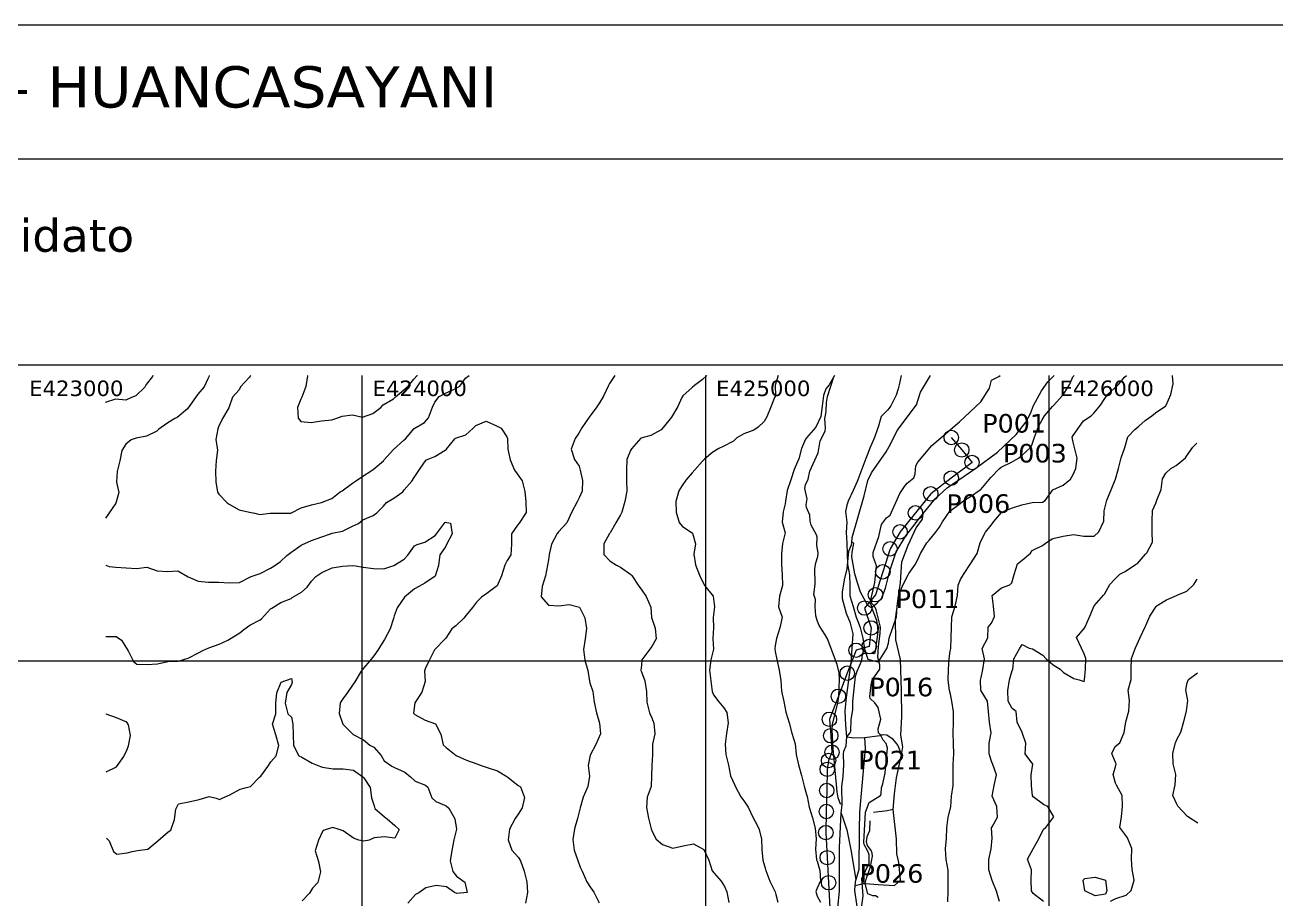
# Paper-space layout 'LP-01' of a CAD drawing. Header units: metres, sheet in millimetres. Extents: x 10 to 410, y 10 to 287.
# Drawn here: x 88.6 to 210, y 202.2 to 287 of the extents above; entities that cross this region are included whole.
import ezdxf

# ---------------------------------------------------------------- set-up
doc = ezdxf.new("R2010")
doc.units = ezdxf.units.M
for name, color, linetype, lineweight, true_color in [('AGUA', 7, 'Continuous', 13, 0x5ba3c5), ('ALERTA', 7, 'Continuous', 13, 0xc56b20), ('EJE', 7, 'Continuous', 18, 0x087f8c), ('GRILLA', 7, 'Continuous', 13, 0xd2dce3), ('MARCO', 7, 'Continuous', 13, 0x163b55), ('POSTES', 7, 'Continuous', 13, 0x244c65), ('TERRENO', 7, 'Continuous', 13, 0x777777), ('TEXTO', 7, 'Continuous', 13, 0x163b55), ('VIA', 7, 'Continuous', 13, 0xa7a7a7)]:
    doc.layers.add(name, color=color, linetype=linetype, lineweight=lineweight, true_color=true_color)
doc.styles.add('LP-TEXTO', font='DejaVuSans.ttf')

psp = doc.layouts.new('LP-01')

# ---------------------------------------------------------------- linework, layer by layer
at = {"layer": 'AGUA'}
psp.add_lwpolyline([(169.67, 200.59), (169.92, 202.49), (169.8, 204.19), (170.51, 205.66), (170.53, 205.85), (170.53, 206.46), (170.39, 206.84), (170.02, 207.49), (169.99, 207.68), (170.15, 210.61), (170.53, 211.54), (171.61, 212.23), (171.69, 212.41), (171.72, 212.99), (171.86, 213.35), (172.06, 214.43), (172.31, 216.82), (172.18, 217.29), (171.88, 217.61), (171.61, 218.13), (171.41, 218.3), (171.39, 218.7), (171.66, 219.65), (171.4, 220.76), (171.06, 221.23), (170.63, 221.64), (170.57, 221.83), (170.7, 222.98), (170.82, 223.44), (171.54, 224.5), (171.56, 224.9), (171.37, 225.67), (171.43, 226.67), (171.6, 227.98), (171.61, 228.57), (171.2, 230.25), (171.05, 230.6), (170.78, 230.86), (170.68, 231.22), (171.06, 232.9), (171.23, 234.52), (170.91, 235.44), (170.9, 235.82), (171.46, 237.37), (171.73, 238.54), (172.21, 239.18), (172.54, 239.45), (173.5, 241.54), (173.94, 242.23), (174.21, 242.54), (174.84, 243.06), (174.98, 243.44), (175.05, 244.21), (175.23, 244.58), (176.61, 246.19), (179.27, 248.5), (181.34, 250.42), (182.21, 251.77), (182.38, 252.54), (183.09, 252.9), (183.22, 253)], dxfattribs=at)
at = {"layer": 'ALERTA'}
for centre in [(178.49, 246.97), (176.49, 241.51), (172.54, 236.17), (171.84, 233.94), (171.13, 231.71), (170.53, 226.69), (166.91, 216.43), (166.45, 214.77), (166.58, 203.77)]:
    psp.add_circle(centre, 0.7, dxfattribs=at)
at = {"layer": 'EJE'}
psp.add_lwpolyline([(178.49, 246.97), (179.5, 245.76), (180.5, 244.55), (178.49, 243.03), (176.49, 241.51), (175.01, 239.66), (173.52, 237.82), (172.54, 236.17), (171.84, 233.94), (171.13, 231.71), (170.08, 230.42), (170.71, 228.49), (170.53, 226.69), (169.25, 226.33), (168.39, 224.1), (167.53, 221.86), (166.66, 219.63), (166.79, 218.03), (166.91, 216.43), (166.58, 215.63), (166.45, 214.77), (166.4, 212.72), (166.36, 210.68), (166.31, 208.63), (166.45, 206.2), (166.58, 203.77), (166.71, 201.33)], dxfattribs=at)
at = {"layer": 'GRILLA'}
psp.add_lwpolyline([(15, 50), (285, 50), (285, 254), (15, 254)], close=True, dxfattribs=at)
for points in [[(121.32, 51), (121.32, 253)], [(154.66, 51), (154.66, 253)], [(187.99, 51), (187.99, 253)], [(16, 225.3), (284, 225.3)]]:
    psp.add_lwpolyline(points, dxfattribs=at)
at = {"layer": 'MARCO'}
psp.add_lwpolyline([(10, 10), (410, 10), (410, 287), (10, 287)], close=True, dxfattribs=at)
psp.add_lwpolyline([(10, 274), (410, 274)], dxfattribs=at)
at = {"layer": 'POSTES'}
for centre in [(179.5, 245.76), (180.5, 244.55), (178.49, 243.03), (175.01, 239.66), (173.52, 237.82), (170.08, 230.42), (170.71, 228.49), (169.25, 226.33), (168.39, 224.1), (167.53, 221.86), (166.66, 219.63), (166.79, 218.03), (166.58, 215.63), (166.4, 212.72), (166.36, 210.68), (166.31, 208.63), (166.45, 206.2)]:
    psp.add_circle(centre, 0.7, dxfattribs=at)
at = {"layer": 'TERRENO'}
for points in [[(100.99, 253), (100.96, 252.9), (100.36, 252.13), (100.22, 251.87), (99.36, 251.03), (98.92, 250.85), (98.37, 250.6), (97.37, 250.7), (96.37, 250.37)], [(106.46, 253), (106.46, 252.92), (106.35, 252.68), (105.97, 251.89), (105.36, 251.18), (105.15, 250.87), (104.42, 249.84), (104.36, 249.76), (103.37, 248.92), (103.14, 248.81), (102.37, 248.32), (101.59, 247.78), (101.37, 247.58), (100.38, 247.1), (99.38, 246.91), (98.88, 246.75), (98.38, 246.34), (97.98, 245.72), (97.8, 244.7), (97.52, 243.67), (97.48, 242.65), (97.69, 241.63), (97.4, 240.6), (96.69, 239.57), (96.4, 239.16)], [(110.47, 253), (110.43, 252.93), (110.35, 252.78), (109.5, 251.9), (109.36, 251.61), (108.73, 250.88), (108.36, 249.85), (107.77, 248.83), (107.37, 248), (107.29, 247.8), (107.12, 246.78), (107.26, 245.75), (107.13, 244.73), (107.07, 243.7), (107.1, 242.68), (107.28, 241.66), (107.39, 241.48), (108.22, 240.63), (108.39, 240.49), (109.39, 239.95), (110.39, 239.74), (110.89, 239.62), (111.39, 239.51), (112.39, 239.62), (113.39, 239.63), (114.39, 239.63), (115.39, 240.14), (116.39, 240.43), (117.38, 240.66), (118.38, 241.06), (119.18, 241.69), (119.38, 241.81), (120.38, 242.54), (120.68, 242.72), (121.37, 243.23), (122.19, 243.75), (122.37, 243.86), (123.37, 244.72), (123.4, 244.78), (124.36, 245.8), (125.36, 246.7), (125.52, 246.83), (126.36, 247.86), (127.35, 248.43), (127.76, 248.89), (128.14, 249.91), (128.35, 250.4), (128.79, 250.94), (129.34, 251.24), (130.34, 251.71), (130.79, 251.97), (131.34, 252.72), (131.7, 252.99), (131.7, 253)], [(116.04, 253), (116.01, 252.95), (115.85, 251.92), (115.45, 250.9), (115.36, 250.69), (115.05, 249.87), (115.11, 248.85), (115.36, 248.51), (116.36, 248.42), (117.36, 248.6), (118.36, 248.7), (118.86, 248.86), (119.36, 249.05), (120.36, 249.16), (121.36, 248.93), (122.35, 249.31), (123.12, 249.9), (123.35, 250.15), (124.35, 250.71), (124.56, 250.92), (125.35, 251.59), (125.77, 251.95), (126.34, 252.62), (126.66, 252.98), (126.68, 253)], [(145.84, 253), (145.33, 252.22), (145.21, 252.01), (144.72, 250.98), (144.34, 250.34), (144.09, 249.96), (143.34, 248.93), (142.64, 247.91), (142.35, 247.39), (141.97, 246.88), (141.6, 245.85), (141.92, 244.83), (142.36, 244.18), (142.47, 243.81), (142.71, 242.79), (142.67, 241.76), (142.37, 241.13), (142.17, 240.74), (141.64, 239.71), (141.37, 239.12), (141.16, 238.68), (140.38, 237.82), (140.25, 237.66), (139.7, 236.63), (139.46, 235.61), (139.39, 235.09), (139.31, 234.58), (139.11, 233.56), (138.79, 232.53), (138.67, 231.51), (139.4, 230.69), (140.4, 230.63), (141.4, 230.78), (142.4, 230.5), (142.93, 229.47), (143.09, 228.45), (142.94, 227.42), (142.79, 226.4), (142.91, 225.38), (143.2, 224.35), (143.36, 223.33), (143.42, 223.16), (143.69, 222.31), (143.84, 221.28), (144.07, 220.26), (144.34, 219.24), (144.43, 218.21), (143.98, 217.19), (143.44, 216.16), (143.24, 215.14), (143.36, 214.11), (143.22, 213.09), (142.77, 212.06), (142.46, 211.04), (142.21, 210.01), (141.91, 208.99), (141.76, 207.96), (141.88, 206.94), (142.23, 205.92), (142.47, 205.28), (142.66, 204.89), (143.12, 203.87), (143.48, 203.3), (143.79, 202.85), (144.3, 201.83)], [(154.76, 253), (154.33, 252.6), (153.58, 252.03), (153.33, 251.83), (152.44, 251.01), (152.33, 250.84), (151.95, 249.98), (151.34, 248.96), (150.53, 247.93), (150.34, 247.72), (149.34, 247.16), (148.35, 246.9), (147.45, 245.87), (147.35, 245.7), (147, 244.85), (146.96, 243.82), (146.97, 242.8), (146.99, 241.77), (146.79, 240.75), (146.5, 239.72), (146.37, 239.48), (145.92, 238.7), (145.38, 237.73), (145.32, 237.67), (144.78, 236.65), (144.78, 235.62), (145.38, 234.97), (146.01, 234.6), (146.38, 234.4), (147.39, 233.68), (147.48, 233.58), (148.17, 232.56), (148.39, 232.25), (148.86, 231.54), (149.34, 230.52), (149.4, 229.49), (149.75, 228.47), (149.85, 227.45), (149.41, 226.68), (149.23, 226.42), (148.47, 225.39), (148.41, 224.88), (148.36, 224.37), (148.41, 224.22), (148.75, 223.35), (148.92, 222.32), (148.95, 221.3), (149.21, 220.27), (149.43, 219.76), (149.63, 219.25), (149.71, 218.23), (149.49, 217.2), (149.49, 216.18), (149.44, 215.15), (149.38, 214.13), (149.35, 213.11), (148.98, 212.08), (148.91, 211.06), (149.09, 210.03), (149.36, 209.01), (149.46, 208.75), (149.84, 207.99), (150.46, 207.48), (151.46, 207.11), (152.46, 207.35), (153.46, 207.55), (154.46, 206.98), (154.96, 205.95), (155.29, 204.93), (155.47, 204.69), (156.15, 203.91), (156.47, 203.4), (156.71, 202.89), (156.89, 201.86)], [(161.68, 253), (161.41, 252.06), (161.42, 251.03), (161.33, 250.86), (161, 250.01), (160.6, 248.98), (160.33, 248.52), (159.74, 247.96), (159.34, 247.68), (158.34, 247.32), (157.67, 246.93), (157.34, 246.62), (156.34, 246.09), (155.92, 245.9), (155.35, 245.55), (154.55, 244.87), (154.35, 244.68), (153.6, 243.84), (153.35, 243.53), (152.72, 242.82), (152.36, 242.3), (152.05, 241.79), (151.76, 240.76), (151.78, 239.74), (152.07, 238.72), (152.37, 238.38), (153.37, 237.7), (153.65, 236.67), (153.51, 235.65), (153.65, 234.63), (154.05, 233.6), (154.38, 232.92), (154.57, 232.58), (155.39, 231.56), (155.5, 230.53), (155.39, 229.51), (155.4, 228.49), (155.35, 227.46), (155.4, 226.44), (155.16, 225.41), (155.01, 224.39), (155.14, 223.36), (155.27, 222.34), (155.42, 222), (155.92, 221.32), (156.42, 220.73), (156.69, 220.3), (156.82, 219.27), (156.66, 218.25), (156.55, 217.22), (156.6, 216.2), (156.85, 215.18), (157.05, 214.15), (157.44, 213.3), (157.52, 213.13), (158.07, 212.11), (158.44, 211.6), (158.78, 211.09), (159.27, 210.06), (159.45, 209.72), (159.8, 209.04), (160.08, 208.02), (160.09, 206.99), (160.21, 205.97), (160.46, 205.09), (160.5, 204.95), (160.87, 203.92), (161.39, 202.9), (161.47, 202.64), (161.65, 201.88)], [(167.15, 253), (166.63, 252.07), (166.32, 251.68), (166.1, 251.05), (165.97, 250.02), (165.83, 249), (165.33, 247.97), (164.43, 246.95), (164.34, 246.8), (163.94, 245.92), (163.69, 244.9), (163.34, 244.08), (163.25, 243.87), (162.9, 242.85), (162.57, 241.82), (162.4, 240.8), (162.36, 240.54), (162.16, 239.77), (162.09, 238.75), (162.36, 237.72), (162.12, 236.7), (162.01, 235.67), (162.01, 234.65), (162.08, 233.63), (162.11, 232.6), (161.83, 231.58), (161.73, 230.55), (162.06, 229.53), (161.85, 228.5), (161.51, 227.48), (161.4, 226.8), (161.35, 226.45), (161.4, 226.2), (161.56, 225.43), (161.79, 224.41), (161.94, 223.38), (162.01, 222.36), (162.23, 221.34), (162.42, 220.31), (162.75, 219.29), (163.02, 218.27), (163.35, 217.24), (163.43, 216.22), (163.67, 215.2), (163.95, 214.17), (164.2, 213.15), (164.44, 212.33), (164.49, 212.13), (164.69, 211.1), (165.01, 210.08), (165.28, 209.06), (165.37, 208.03), (165.3, 207.01), (165.41, 205.98), (165.46, 205.86), (165.72, 204.96), (165.81, 203.94), (165.46, 203.25), (165.35, 202.91), (165.47, 202.45), (165.78, 201.89)], [(173.62, 253), (173.43, 252.09), (173.32, 251.68), (173.15, 251.07), (172.61, 250.04), (172.32, 249.67), (171.69, 249.02), (171.4, 247.99), (171.33, 247.82), (171.04, 246.97), (170.57, 245.94), (170.34, 245.26), (170.18, 244.92), (169.8, 243.89), (169.42, 242.86), (169.35, 242.69), (168.96, 241.84), (168.47, 240.81), (168.35, 240.4), (168.22, 239.79), (168.36, 238.77), (168.3, 237.74), (168.36, 236.72), (168.37, 235.69), (168.43, 234.67), (168.6, 233.65), (168.63, 232.62), (168.65, 231.6), (168.98, 230.57), (169.26, 229.55), (169.39, 229.21), (169.64, 228.53), (169.89, 227.5), (170.06, 226.48), (170.4, 225.46), (171.4, 225.2), (171.59, 225.46), (172.22, 226.49), (172.39, 227), (172.47, 227.51), (172.83, 228.54), (173.16, 229.56), (173.22, 230.59), (173.38, 231.61), (173.78, 232.64), (174.31, 233.66), (174.37, 233.76), (175.01, 234.69), (175.36, 235.42), (175.5, 235.71), (176.11, 236.74), (176.36, 237.05), (176.94, 237.77), (177.35, 238.28), (177.63, 238.79), (178.35, 239.82), (179.35, 240.56), (179.69, 240.85), (180.34, 241.25), (181.29, 241.88), (181.34, 241.92), (182.17, 242.9), (182.34, 243.1), (183.14, 243.93), (183.33, 244.09), (184.33, 244.58), (185, 244.96), (185.33, 245.22), (186.18, 245.99), (186.32, 246.24), (186.56, 247.01), (186.95, 248.04), (187.32, 248.7), (187.52, 249.06), (188.31, 249.97), (188.41, 250.09), (189.31, 251.08), (189.34, 251.12), (189.98, 252.14), (190.3, 252.85), (190.4, 253)], [(178.16, 201.93), (178.19, 202.95), (178.18, 203.97), (178.2, 205), (178, 206.02), (177.94, 207.05), (178.02, 208.07), (178.04, 209.09), (178.17, 210.12), (178.43, 211.14), (178.5, 212.17), (178.68, 213.19), (178.66, 214.22), (178.67, 215.24), (178.72, 216.26), (178.71, 217.29), (178.66, 218.31), (178.69, 219.34), (178.7, 220.36), (178.53, 221.38), (178.4, 222.07), (178.32, 222.41), (178.19, 223.43), (178.22, 224.46), (178.29, 225.48), (178.39, 226.25), (178.43, 226.51), (178.47, 227.53), (178.52, 228.55), (178.54, 229.58), (178.85, 230.6), (179.08, 231.63), (179.15, 232.65), (179.37, 233.2), (179.66, 233.68), (180.36, 234.7), (180.99, 235.73), (181.3, 236.75), (181.35, 236.91), (181.81, 237.78), (182.35, 238.48), (182.63, 238.81), (183.35, 239.71), (183.63, 239.83), (184.34, 240.12), (185.34, 240.43), (186.34, 240.67), (187.34, 240.7), (187.6, 240.87), (188.34, 241.9), (189.33, 242.35), (190.07, 242.93), (190.33, 243.39), (190.58, 243.95), (190.69, 244.98), (190.45, 246), (190.32, 246.51), (190.22, 247.02), (190.32, 247.17), (190.92, 248.05), (191.31, 248.58), (192.05, 249.08), (192.31, 249.35), (192.96, 250.1), (193.31, 250.66), (193.64, 251.13), (194.3, 251.73), (194.74, 252.16), (195.3, 252.82), (195.49, 253)], [(183.18, 201.94), (182.89, 202.96), (182.45, 203.99), (182.14, 205.01), (182.14, 206.03), (182.37, 207.06), (182.44, 208.08), (182.4, 209.11), (182.44, 209.19), (182.98, 210.13), (182.91, 211.16), (182.47, 212.18), (182.65, 213.2), (182.89, 214.23), (182.52, 215.25), (182.42, 215.46), (182.15, 216.28), (182.18, 217.3), (182.35, 218.32), (182.2, 219.35), (182.1, 220.37), (181.99, 221.4), (181.4, 222.38), (181.37, 222.42), (181.33, 223.44), (181.39, 223.67), (181.54, 224.47), (181.71, 225.49), (181.5, 226.51), (182.05, 227.54), (182.06, 228.56), (182.38, 228.94), (182.68, 229.59), (182.58, 230.61), (182.45, 231.64), (183.37, 232.37), (184.18, 232.67), (184.36, 232.87), (184.6, 233.69), (184.93, 234.72), (185.36, 235.06), (186.17, 235.75), (186.35, 236), (187.35, 236.5), (187.74, 236.77), (188.35, 237.17), (189.35, 237.41), (190.35, 237.56), (191.35, 237.39), (192.35, 237.39), (192.82, 237.81), (193.28, 238.84), (193.34, 239.86), (193.59, 240.89), (194, 241.91), (194.33, 242.71), (194.42, 242.94), (194.73, 243.96), (194.99, 244.99), (195.32, 246.01), (195.62, 247.04), (196.31, 247.76), (196.69, 248.07), (197.31, 248.61), (197.95, 249.09), (198.31, 249.38), (199.31, 250.06), (199.35, 250.12), (199.78, 251.15), (200.03, 252.17), (199.95, 253)], [(96.42, 234.58), (96.75, 234.45), (97.42, 234.38), (98.41, 234.34), (99.41, 234.25), (100.41, 234.4), (101.41, 234.04), (102.41, 233.96), (103.41, 234.05), (104.41, 233.45), (105.41, 233.03), (106.41, 232.92), (107.41, 232.93), (108.41, 232.87), (109.41, 232.91), (110.41, 233.42), (110.55, 233.47), (111.41, 233.78), (112.41, 234.3), (112.74, 234.5), (113.4, 234.93), (114.01, 235.53), (114.4, 235.8), (115.4, 236.53), (115.45, 236.56), (116.4, 236.98), (117.39, 237.33), (118.14, 237.59), (118.39, 237.69), (119.39, 237.88), (120.39, 238.37), (120.97, 238.62), (121.39, 238.99), (122.38, 239.4), (122.75, 239.65), (123.38, 240.31), (123.69, 240.68), (124.38, 241.08), (125.25, 241.71), (125.38, 241.88), (126.14, 242.74), (126.37, 243.08), (126.8, 243.76), (127.37, 244.58), (127.55, 244.79), (128.36, 245.13), (129.36, 245.75), (129.45, 245.82), (130.31, 246.84), (130.36, 246.9), (131.36, 247.23), (132.07, 247.87), (132.35, 248.13), (133.35, 248.56), (134.35, 248.11), (134.8, 247.88), (135.35, 247.03), (135.43, 246.86), (135.45, 245.84), (135.67, 244.81), (136.11, 243.79), (136.36, 243.45), (136.84, 242.77), (137.09, 241.74), (137.21, 240.72), (137.22, 239.7), (136.55, 238.67), (136.38, 238.47), (135.81, 237.64), (135.79, 236.62), (135.74, 235.6), (135.39, 235.05), (135.15, 234.57), (134.85, 233.55), (134.4, 232.59), (134.33, 232.52), (133.4, 231.82), (132.9, 231.49), (132.4, 230.98), (132.03, 230.46), (131.41, 229.73), (131.17, 229.44), (130.41, 228.7), (130.03, 228.41), (129.42, 227.5), (129.31, 227.38), (128.42, 226.47), (128.34, 226.36), (127.82, 225.33), (127.43, 224.51), (127.36, 224.31), (127.43, 223.28), (127.1, 222.26), (126.44, 221.23), (126.3, 220.21), (126.44, 220.09), (127.44, 219.53), (128.44, 219.19), (128.94, 218.17), (129.16, 217.14), (129.45, 216.89), (130.45, 216.12), (131.45, 215.66), (132.45, 215.32), (132.95, 215.11), (133.45, 214.94), (134.45, 214.62), (135.36, 214.09), (135.45, 214.02), (136.45, 213.21), (136.68, 213.07), (137.06, 212.05), (136.83, 211.02), (136.46, 210.42), (136.15, 209.99), (135.62, 208.97), (135.47, 207.94), (135.83, 206.92), (136.47, 206.21), (136.69, 205.9), (137.03, 204.88), (137.31, 203.85), (137.37, 202.83), (137.17, 201.8)], [(187.45, 201.95), (186.45, 202.72), (186.28, 202.97), (186.24, 204), (186.28, 205.02), (185.88, 206.04), (186.44, 207.07), (187.01, 208.1), (187.43, 208.97), (187.68, 209.12), (188.43, 210.15), (187.87, 211.17), (187.43, 211.36), (186.42, 212.1), (186.38, 212.19), (186.27, 213.21), (186.23, 214.24), (186.39, 215.26), (185.67, 216.29), (185.73, 217.31), (185.41, 218.26), (185.37, 218.33), (184.89, 219.36), (184.78, 220.38), (184.4, 220.69), (184, 221.4), (183.99, 222.43), (184.14, 223.45), (184.39, 224.36), (184.45, 224.47), (184.57, 225.5), (185.13, 226.52), (185.38, 226.87), (186.05, 226.53), (186.38, 226.45), (187.38, 225.85), (187.69, 225.51), (188.39, 224.9), (189.05, 224.49), (189.39, 224.18), (190.39, 223.6), (190.89, 223.47), (191.39, 223.3), (191.43, 223.47), (191.5, 224.5), (191.53, 225.52), (191.38, 225.98), (191.14, 226.54), (190.65, 227.57), (191.37, 228.45), (191.48, 228.59), (191.93, 229.62), (192.37, 230.64), (193.25, 231.67), (193.36, 231.78), (193.89, 232.7), (194.36, 233.21), (194.86, 233.72), (195.35, 233.96), (196.35, 234.64), (196.55, 234.75), (197.35, 235.66), (197.46, 235.78), (198.01, 236.8), (197.98, 237.83), (197.98, 238.85), (198.02, 239.88), (198.33, 240.61), (198.45, 240.9), (198.86, 241.93), (198.99, 242.95), (199.32, 243.51), (199.78, 243.98), (200.32, 244.26), (201.21, 245.01), (201.32, 245.16), (201.93, 246.03), (202.31, 246.43)], [(96.44, 227.67), (97.44, 227.67), (97.94, 227.29), (98.44, 226.52), (98.61, 226.27), (99.11, 225.24), (99.44, 224.99), (100.44, 224.96), (101.44, 225), (102.44, 225.25), (103.44, 225.26), (104.44, 225.56), (105.44, 226.07), (105.86, 226.29), (106.43, 226.55), (107.43, 226.91), (108.29, 227.32), (108.43, 227.39), (109.43, 228.01), (109.83, 228.35), (110.42, 228.77), (111.42, 229.29), (111.55, 229.38), (112.42, 230.34), (112.54, 230.41), (113.42, 230.96), (114.41, 231.36), (114.51, 231.44), (115.41, 231.95), (115.97, 232.46), (116.41, 233.02), (116.81, 233.49), (117.4, 233.86), (118.4, 234.34), (119.4, 234.48), (119.9, 234.52), (120.4, 234.56), (120.65, 234.53), (121.4, 234.38), (122.4, 234.25), (123.4, 234.22), (124.4, 234.54), (125.4, 235.18), (125.73, 235.57), (126.39, 236.45), (126.64, 236.59), (127.39, 236.83), (128.39, 237.45), (128.53, 237.62), (129.29, 238.65), (129.38, 238.75), (129.88, 238.65), (130.05, 237.63), (129.5, 236.6), (129.39, 236.35), (128.85, 235.58), (128.71, 234.55), (128.4, 233.53), (127.4, 232.84), (126.8, 232.5), (126.4, 232.29), (125.41, 231.47), (124.71, 230.44), (124.41, 229.67), (124.35, 229.42), (124.02, 228.39), (123.48, 227.37), (123.42, 227.27), (122.84, 226.34), (122.43, 225.79), (122.05, 225.31), (121.43, 224.58), (121.23, 224.29), (120.6, 223.26), (120.44, 223.04), (119.89, 222.23), (119.44, 221.62), (119.19, 221.21), (119.09, 220.18), (119.45, 219.16), (120.45, 218.14), (121.45, 217.63), (122.05, 217.12), (122.45, 216.91), (123.15, 216.1), (123.46, 215.59), (124.18, 215.08), (124.46, 214.94), (125.46, 214.49), (125.99, 214.06), (126.46, 213.63), (127.46, 213.23), (127.67, 213.04), (128.06, 212.02), (128.46, 211.64), (129.46, 211.23), (129.73, 211), (130.32, 209.98), (130.47, 208.95), (130.2, 207.93), (130, 206.9), (129.86, 205.88), (130.11, 204.86), (130.48, 204.42), (131.29, 203.83), (131.49, 202.81), (130.49, 202.71), (130.27, 202.81), (129.49, 203.36), (128.49, 203.51), (127.49, 203.28), (126.82, 202.8), (126.49, 202.64), (125.73, 201.77)], [(193.95, 201.97), (194.45, 202.23), (195.45, 202.56), (195.94, 203), (196.24, 204.03), (196.05, 205.05), (195.98, 206.07), (196.02, 207.1), (195.6, 208.12), (195.43, 208.35), (194.84, 209.14), (195.01, 210.17), (195.12, 211.19), (195.07, 212.22), (194.52, 213.24), (194.41, 213.44), (194.19, 214.26), (194.41, 215.03), (194.5, 215.29), (194.41, 215.42), (194.08, 216.31), (194.4, 216.98), (194.83, 217.34), (195.28, 218.36), (195.4, 219.18), (195.44, 219.39), (195.73, 220.41), (195.79, 221.44), (195.65, 222.46), (195.96, 223.48), (195.93, 224.51), (195.99, 225.53), (196.38, 226.56), (196.81, 227.58), (197.32, 228.61), (197.37, 228.72), (197.77, 229.63), (198.36, 230.58), (198.46, 230.66), (199.36, 231.21), (200.36, 231.64), (200.48, 231.69), (201.36, 232.05), (202.04, 232.72), (202.35, 233.23)], [(96.5, 208.08), (96.75, 207.83), (97.17, 206.8), (97.5, 206.55), (98.5, 206.66), (99, 206.81), (99.5, 206.89), (100.5, 207.04), (101.49, 207.84), (102.49, 208.7), (102.74, 208.87), (103.11, 209.89), (103.23, 210.92), (103.48, 211.43), (104.48, 211.61), (105.48, 211.84), (105.81, 211.95), (106.48, 212.12), (107.14, 211.96), (107.48, 211.86), (107.73, 211.96), (108.48, 212.3), (109.47, 212.86), (109.97, 212.99), (110.47, 213.1), (111.36, 214.02), (111.47, 214.12), (112.16, 215.04), (112.46, 215.5), (112.96, 216.07), (113.21, 217.09), (112.95, 218.12), (112.62, 219.14), (112.95, 220.17), (112.95, 221.19), (113.04, 222.21), (113.44, 223.24), (114.44, 223.58), (114.52, 223.24), (114.44, 222.99), (114.01, 222.22), (113.84, 221.19), (114.11, 220.17), (114.45, 219.83), (114.58, 219.15), (114.62, 218.12), (114.64, 217.1), (115.17, 216.08), (115.46, 215.96), (116.46, 215.37), (117.26, 215.06), (117.46, 214.97), (118.46, 214.81), (119.46, 214.83), (120.46, 214.68), (121.37, 214.05), (121.46, 213.96), (122.08, 213.02), (122.22, 212), (122.47, 211.23), (122.55, 210.98), (123.47, 210.16), (123.74, 209.96), (124.47, 209.33), (124.89, 208.94), (124.48, 208.08), (123.48, 208.22), (122.48, 208.11), (121.98, 207.9), (121.48, 207.79), (120.98, 207.9), (120.48, 208.1), (119.48, 208.79), (119.08, 208.92), (118.48, 209.12), (117.73, 208.91), (117.48, 208.79), (117.07, 207.89), (116.76, 206.86), (117.09, 205.84), (117.26, 204.82), (117, 203.79), (116.5, 203.23), (116.19, 202.77), (115.5, 202.01)], [(202.42, 209.54), (201.42, 210.19), (200.48, 211.21), (200.42, 211.34), (200, 212.23), (200.22, 213.26), (200.27, 214.28), (200.02, 215.3), (199.98, 216.33), (200.25, 217.35), (200.4, 217.74), (200.78, 218.38), (201.06, 219.4), (201.33, 220.43), (201.39, 220.94), (201.46, 221.45), (201.39, 221.79), (201.24, 222.48), (201.38, 223.16), (201.51, 223.5), (202.38, 224.15)], [(96.48, 214.53), (97.47, 215), (98.17, 216.02), (98.47, 216.64), (98.65, 217.05), (98.84, 218.07), (98.63, 219.1), (98.46, 219.35), (97.46, 219.78), (96.46, 220.12)], [(191.44, 204.17), (192.44, 204.32), (193.44, 204.02), (193.59, 203), (193.45, 202.65), (192.45, 202.48), (191.45, 202.99), (191.3, 204.01), (191.44, 204.17)]]:
    psp.add_lwpolyline(points, dxfattribs=at)
at = {"layer": 'VIA'}
for points in [[(167.9, 211.37), (167.73, 211.4), (167.52, 211.99), (167.4, 212.6), (167.01, 216.79), (166.92, 218.61), (166.97, 219.15), (167.48, 221.2), (167.58, 221.84), (167.63, 223.53), (167.6, 224.12), (167.4, 224.94), (166.47, 227.43), (166.26, 227.83), (165.67, 228.74), (165.47, 229.21), (165.35, 229.67), (165.28, 230.56), (165.31, 231.26), (165.16, 231.75), (165.29, 232.75), (165.25, 234.26), (165.34, 234.8), (165.54, 235.44), (165.58, 235.77), (165.44, 236.48), (165.46, 237.31), (165.4, 237.52), (164.89, 238.45), (164.8, 238.86), (164.76, 239.45), (164.43, 240.19), (164.41, 240.45), (164.49, 241.03), (164.27, 242.04), (164.34, 242.38), (164.6, 242.92), (164.77, 243.71), (165.56, 245.47), (165.77, 246.64), (166.26, 247.58), (166.29, 247.92), (166.23, 248.78), (166.34, 249.51), (166.37, 250.36), (166.48, 250.95), (167.08, 252.87), (167.15, 253)], [(168.35, 217.91), (168.25, 219.07), (168.2, 220.45), (168.31, 221.73), (168.76, 225.15), (168.96, 227.92), (168.72, 228.96), (168.31, 229.89), (167.93, 231.31), (167.93, 231.95), (168.11, 233.16), (168.37, 234.23), (168.56, 235.93), (168.8, 236.55), (168.82, 236.79), (168.86, 237.26), (170.02, 241.32), (170.4, 242.81), (170.73, 243.53), (172.16, 245.59), (172.58, 246.33), (173.22, 247.66), (175.1, 250.15), (175.5, 251.37), (176.47, 253)], [(171.31, 230.92), (171.71, 231.35), (172.09, 232.35), (172.53, 234.02), (173.15, 235.89), (174.07, 237.44), (175.77, 239.6), (176.97, 241.05), (178.09, 242.1), (180.88, 244), (182.97, 245.55), (184.78, 247.26), (185.71, 248.46), (186.17, 249.29), (186.48, 250.07), (187.23, 251.49), (187.87, 252.39), (188.46, 253)], [(171.82, 218.15), (172.23, 218.13), (172.76, 217.77), (173.31, 217.09), (173.65, 216.19), (173.79, 216.95), (173.59, 218.09), (173.68, 219.89), (173.67, 222.38), (173.57, 225.44), (173.11, 227.34), (173.08, 229.35), (173.55, 232.89), (173.69, 234.9), (174.3, 236.52), (175.08, 238.2), (175.7, 239.06), (175.77, 239.6)], [(170.79, 230.43), (170.69, 230.46), (170.39, 230.68), (169.69, 231.97), (169.37, 232.86), (169.14, 233.74), (168.84, 235.4), (168.86, 235.86), (169.04, 236.68), (168.93, 236.79), (168.82, 236.79)], [(170.81, 230.5), (171.31, 230.92)], [(167.45, 201.04), (167.65, 202.96), (167.65, 207.18), (167.81, 210.52), (167.9, 211.37), (167.87, 213.11), (168, 214.08), (168.05, 215.21), (168.03, 216.29), (168.07, 216.54), (168.27, 217.04), (168.35, 217.91), (168.64, 218.27), (168.73, 218.49), (168.76, 219.57), (168.92, 220.57), (168.93, 221.37), (169.19, 223.8), (169.34, 224.29), (169.81, 225.32), (169.88, 225.94), (170.03, 226.03), (170.98, 226.01), (171.1, 226.11), (171.17, 226.44), (171.39, 228.11), (171.37, 228.55), (171.27, 229.2), (170.79, 230.43), (170.81, 230.5)], [(168.35, 217.91), (169.03, 217.83), (170.08, 217.86), (171.57, 218.05)], [(170.08, 217.86), (170.13, 216.79), (169.59, 210.6), (169.54, 208.91), (169.53, 205.04), (169.22, 204.06)], [(171.57, 218.05), (171.82, 218.15)], [(169.95, 203.69), (170.13, 203.69), (171.39, 203.61), (172.99, 203.51), (173.55, 204.03), (173.39, 205.74), (173.19, 206.57), (173.17, 208.01), (172.86, 210.87), (172.97, 212.4), (173.17, 213.95), (173.65, 216.19)], [(167.81, 210.52), (168.01, 209.97), (168.34, 208.9), (168.77, 206.8), (169.22, 204.06)], [(172.86, 210.87), (172.26, 210.73), (170.93, 210.59)], [(171.39, 202.35), (171.14, 202.49), (170.89, 202.51), (170.38, 202.7), (170.13, 203.69), (170.25, 204.22), (170.66, 205.32), (170.85, 206.33), (170.81, 206.64), (170.7, 206.91), (170.36, 207.37), (170.26, 207.7), (170.31, 208.26), (170.59, 208.84), (170.6, 209.79)], [(169.78, 192.77), (169.74, 193.04), (169.78, 194.05), (169.67, 195.05), (169.58, 197.79), (169.5, 199.15), (169.24, 200.3), (169.34, 201.46), (169.14, 203.01), (169.16, 203.49), (169.22, 204.06)], [(169.16, 203.49), (169.68, 203.64)], [(169.68, 203.64), (169.95, 203.69)]]:
    psp.add_lwpolyline(points, dxfattribs=at)

# ---------------------------------------------------------------- texts
at = {"layer": 'ALERTA', "style": 'LP-TEXTO'}
for s, p in [('P001', (181.49, 247.45)), ('P021', (169.45, 214.77)), ('P026', (169.58, 203.77))]:
    psp.add_text(s, height=1.8, dxfattribs=at).set_placement(p)
at = {"layer": 'POSTES', "style": 'LP-TEXTO'}
for s, p in [('P003', (183.5, 244.55)), ('P006', (178.01, 239.66)), ('P011', (173.08, 230.42)), ('P016', (170.53, 221.86))]:
    psp.add_text(s, height=1.8, dxfattribs=at).set_placement(p)
at = {"layer": 'TEXTO', "style": 'LP-TEXTO'}
for s, height, p in [('LÍNEA PRIMARIA LIMBANI – HUANCASAYANI', 4, (16, 279)), ('Planta general del corredor candidato', 3.2, (16, 265)), ('E423000', 1.5, (88.99, 251)), ('E424000', 1.5, (122.32, 251)), ('E425000', 1.5, (155.66, 251)), ('E426000', 1.5, (188.99, 251))]:
    psp.add_text(s, height=height, dxfattribs=at).set_placement(p)

doc.saveas('drawing.dxf')
